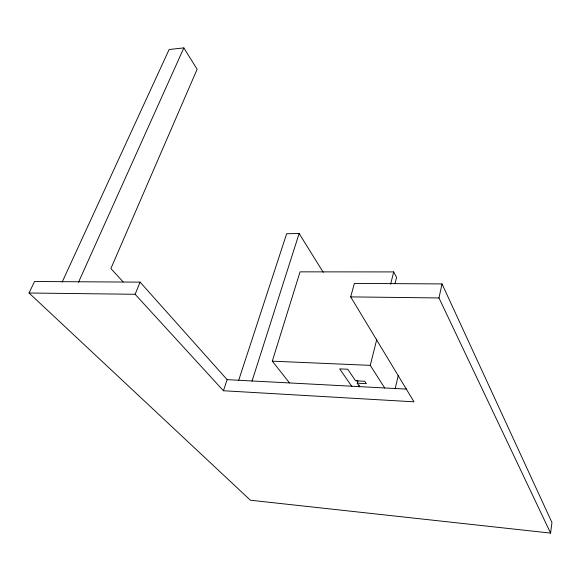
<?xml version="1.0" encoding="UTF-8"?>
<svg xmlns="http://www.w3.org/2000/svg" width="581" height="581" viewBox="0 0 581 581"><rect width="100%" height="100%" fill="white"/><g stroke="black" fill="none" stroke-linecap="round" stroke-linejoin="round"><path stroke-width="0.87" d="M29.05 293.006L250.404 500.219L550.585 533.097L551.95 522.515L442.032 283.92L354.381 283.405L350.684 296.884L413.984 401.82L223.424 390.744L135.119 294.284L29.05 293.006L34.54 281.502L140.101 282.134L227.127 379.654L406.729 389.117M550.585 533.097L438.975 297.951L442.032 283.92M395.153 388.798L398.21 375.653M395.065 283.441L396.562 277.406L393.7 271.915L300.05 271.85L272.293 361.171L289.498 382.872M384.767 388.079L370.257 365.362L376.829 339.166M390.628 284.145L393.7 271.915M358.702 386.823L359.145 385.072M359.719 386.873L357.213 383.191L357.838 380.758M251.994 381.216L299.135 233.511L286.658 233.729L238.617 380.504M223.424 390.744L227.127 379.654M135.119 294.284L140.101 282.134M78.493 282.286L183.857 47.903L169.129 49.508L62.131 282.141M350.684 296.884L438.975 297.951M272.293 361.171L370.257 365.362M357.213 383.191L366.335 383.663L364.745 381.274L355.601 380.816L347.743 369.255L339.682 368.891L351.854 386.474M123.136 281.908L110.891 268.545L197.126 69.262L183.857 47.903M356.857 380.504L357.86 381.986M299.135 233.511L323.225 272.3"/></g></svg>
